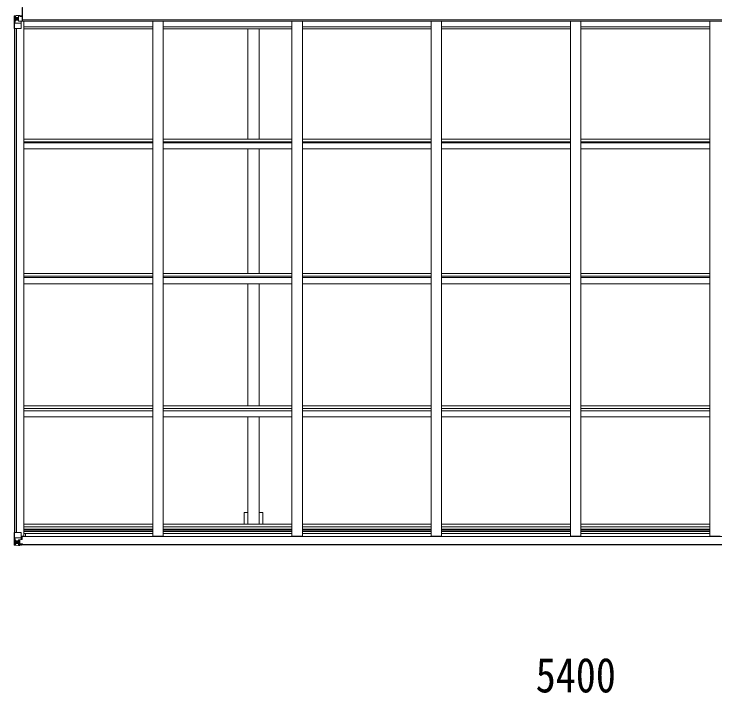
# Model space of a CAD drawing. Units: millimetres at full size; details may follow other scales. Extents: x -9783 to 33754, y -10064 to 6752.
# Drawn here: x 1770 to 5142, y -13 to 3255 of the extents above; entities that cross this region are included whole.
import ezdxf
from ezdxf.enums import TextEntityAlignment as Align

# ---------------------------------------------------------------- set-up
doc = ezdxf.new("R2010")
doc.units = ezdxf.units.MM
doc.header["$LTSCALE"] = 35
for name, color, linetype, lineweight in [('0-1_本体', 4, 'Continuous', 9), ('0-7_合掌部品', 3, 'Continuous', 9), ('0-A_寸法', 6, 'Continuous', 9), ('0-F_PARTS1', 7, 'Continuous', 9)]:
    doc.layers.add(name, color=color, linetype=linetype, lineweight=lineweight)
doc.styles.add('ＭＳ ゴシック', font='')
doc.styles.get('ＭＳ ゴシック').set_extended_font_data('MS Gothic')

msp = doc.modelspace()

# ---------------------------------------------------------------- linework, layer by layer
at = {"layer": '0-1_本体'}
for p, q in [((1798.7, 3247.04), (1809.2, 3247.04)), ((1808.16, 3221.59), (1811.7, 3221.59)), ((7132.7, 3226.99), (1811.7, 3227.27)), ((1811.7, 3223.95), (1811.7, 3220.3)), ((7132.7, 3220.3), (1811.7, 3220.3)), ((1817.2, 3220.3), (1817.2, 741.07)), ((2437.2, 3220.3), (2437.2, 741.49)), ((2487.2, 3220.3), (2487.2, 741.49)), ((3107.2, 3220.3), (3107.2, 741.49)), ((3157.2, 3220.3), (3157.2, 741.49)), ((3777.2, 3220.3), (3777.2, 741.49)), ((3827.2, 3220.3), (3827.2, 741.49)), ((4447.2, 3220.3), (4447.2, 741.49)), ((4497.2, 3220.3), (4497.2, 741.49)), ((5117.2, 3220.3), (5117.2, 741.49)), ((1772.2, 3185.24), (1772.2, 760.15)), ((1781.2, 3185.24), (1781.2, 760.15)), ((1781.9, 3185.24), (1781.9, 760.15)), ((1817.2, 3193.49), (2437.2, 3193.49)), ((1817.2, 3184.37), (2437.2, 3184.37)), ((2487.2, 3193.49), (3107.2, 3193.49)), ((2487.2, 3184.37), (3107.2, 3184.37)), ((2894.7, 3184.37), (2894.7, 2652.55)), ((2949.7, 3184.37), (2949.7, 2652.55)), ((3157.2, 3193.49), (3777.2, 3193.49)), ((3157.2, 3184.37), (3777.2, 3184.37)), ((3827.2, 3193.49), (4447.2, 3193.49)), ((3827.2, 3184.37), (4447.2, 3184.37)), ((4497.2, 3193.49), (5117.2, 3193.49)), ((4497.2, 3184.37), (5117.2, 3184.37)), ((1817.2, 2639.53), (2437.2, 2639.53)), ((1817.2, 2635.65), (2437.2, 2635.65)), ((1817.23, 2652.55), (2437.2, 2652.55)), ((2487.2, 2652.55), (3107.2, 2652.55)), ((2487.2, 2639.53), (3107.2, 2639.53)), ((2487.2, 2635.65), (3107.2, 2635.65)), ((3157.2, 2652.55), (3777.2, 2652.55)), ((3157.2, 2639.53), (3777.2, 2639.53)), ((3157.2, 2635.65), (3777.2, 2635.65)), ((3827.2, 2652.55), (4447.2, 2652.55)), ((3827.2, 2639.53), (4447.2, 2639.53)), ((3827.2, 2635.65), (4447.2, 2635.65)), ((4497.2, 2652.55), (5117.2, 2652.55)), ((4497.2, 2639.53), (5117.2, 2639.53)), ((4497.2, 2635.65), (5117.2, 2635.65)), ((1817.2, 2605.86), (2437.2, 2605.86)), ((2487.2, 2605.86), (3107.2, 2605.86)), ((2894.7, 2605.86), (2894.7, 2006.57)), ((2949.7, 2605.86), (2949.7, 2006.57)), ((3157.2, 2605.86), (3777.2, 2605.86)), ((3827.2, 2605.86), (4447.2, 2605.86)), ((4497.2, 2605.86), (5117.2, 2605.86)), ((1817.2, 2006.57), (2437.2, 2006.57)), ((1817.2, 1993.61), (2437.2, 1993.61)), ((2487.2, 2006.57), (3107.2, 2006.57)), ((2487.2, 1993.61), (3107.2, 1993.61)), ((3157.2, 2006.57), (3777.2, 2006.57)), ((3157.2, 1993.61), (3777.2, 1993.61)), ((3827.2, 2006.57), (4447.2, 2006.57)), ((3827.2, 1993.61), (4447.2, 1993.61)), ((4497.2, 2006.57), (5117.2, 2006.57)), ((4497.2, 1993.61), (5117.2, 1993.61)), ((1817.2, 1986.47), (2437.2, 1986.47)), ((1817.2, 1957.02), (2437.2, 1957.02)), ((2487.2, 1986.47), (3107.2, 1986.47)), ((2487.2, 1957.02), (3107.2, 1957.02)), ((2894.7, 1957.02), (2894.7, 1368.52)), ((2949.7, 1957.02), (2949.7, 1368.52)), ((3157.2, 1986.47), (3777.2, 1986.47)), ((3157.2, 1957.02), (3777.2, 1957.02)), ((3827.2, 1986.47), (4447.2, 1986.47)), ((3827.2, 1957.02), (4447.2, 1957.02)), ((4497.2, 1986.47), (5117.2, 1986.47)), ((4497.2, 1957.02), (5117.2, 1957.02)), ((1817.2, 1368.52), (2437.2, 1368.52)), ((1817.2, 1355.69), (2437.2, 1355.69)), ((2487.2, 1368.52), (3107.2, 1368.52)), ((2487.2, 1355.69), (3107.2, 1355.69)), ((3157.2, 1368.52), (3777.2, 1368.52)), ((3157.2, 1355.69), (3777.2, 1355.69)), ((3827.2, 1368.52), (4447.2, 1368.52)), ((3827.2, 1355.69), (4447.2, 1355.69)), ((4497.2, 1368.52), (5117.2, 1368.52)), ((4497.2, 1355.69), (5117.2, 1355.69)), ((1817.2, 1345.53), (2437.2, 1345.53)), ((1817.2, 1316.57), (2437.2, 1316.57)), ((2487.2, 1345.53), (3107.2, 1345.53)), ((2487.2, 1316.57), (3107.2, 1316.57)), ((2894.7, 1316.57), (2894.7, 799.11)), ((2949.7, 1316.57), (2949.7, 799.11)), ((3157.2, 1345.53), (3777.2, 1345.53)), ((3157.2, 1316.57), (3777.2, 1316.57)), ((3827.2, 1345.53), (4447.2, 1345.53)), ((3827.2, 1316.57), (4447.2, 1316.57)), ((4497.2, 1345.53), (5117.2, 1345.53)), ((4497.2, 1316.57), (5117.2, 1316.57)), ((2967.4, 855.38), (2949.7, 855.38)), ((2967.4, 855.38), (2967.4, 799.11)), ((1817.2, 799.11), (2437.2, 799.11)), ((1817.2, 786.29), (2437.2, 786.29)), ((2487.2, 799.11), (3107.2, 799.11)), ((2487.2, 786.29), (3107.2, 786.29)), ((3157.2, 799.11), (3777.2, 799.11)), ((3157.2, 786.29), (3777.2, 786.29)), ((3827.2, 799.11), (4447.2, 799.11)), ((3827.2, 786.29), (4447.2, 786.29)), ((4497.2, 799.11), (5117.2, 799.11)), ((4497.2, 786.29), (5117.2, 786.29)), ((1817.2, 774.94), (2437.2, 774.94)), ((1817.2, 771.16), (2437.2, 771.16)), ((1817.2, 764.08), (2437.2, 764.08)), ((1817.2, 754.72), (2437.2, 754.72)), ((1824.7, 754.72), (1824.7, 739.64)), ((2487.2, 774.94), (3107.2, 774.94)), ((2487.2, 771.16), (3107.2, 771.16)), ((2487.2, 764.08), (3107.2, 764.08)), ((2487.2, 754.72), (3107.2, 754.72)), ((3157.2, 774.94), (3777.2, 774.94)), ((3157.2, 771.16), (3777.2, 771.16)), ((3157.2, 764.08), (3777.2, 764.08)), ((3157.2, 754.72), (3777.2, 754.72)), ((3827.2, 774.94), (4447.2, 774.94)), ((3827.2, 771.16), (4447.2, 771.16)), ((3827.2, 764.08), (4447.2, 764.08)), ((3827.2, 754.72), (4447.2, 754.72)), ((4497.2, 774.94), (5117.2, 774.94)), ((4497.2, 771.16), (5117.2, 771.16)), ((4497.2, 764.08), (5117.2, 764.08)), ((4497.2, 754.72), (5117.2, 754.72)), ((1804.2, 741.07), (1817.2, 741.07)), ((1824.7, 739.64), (7119.7, 739.64)), ((2437.2, 741.49), (2487.2, 741.49)), ((3107.2, 741.49), (3157.2, 741.49)), ((3777.2, 741.49), (3827.2, 741.49)), ((4447.2, 741.49), (4497.2, 741.49)), ((5117.2, 741.49), (5167.2, 741.49)), ((1793.7, 701.44), (7150.7, 701.44)), ((1793.7, 699.38), (7150.7, 699.38))]:
    msp.add_line(p, q, dxfattribs=at)
msp.add_lwpolyline([(2894.7, 855.38), (2877, 855.38), (2877, 799.11)], dxfattribs=at)
at = {"layer": '0-7_合掌部品'}
for p, q in [((1770.2, 3245.95), (1770.2, 3185.24)), ((1771.14, 3246.91), (1771.14, 3246.96)), ((1780.11, 3247.34), (1772.19, 3246.87)), ((1773.05, 3245.9), (1773.05, 3245.83)), ((1773.05, 3185.24), (1773.05, 3245.83)), ((1777.02, 3242.45), (1774.28, 3246.12)), ((1777.87, 3238.95), (1780.2, 3239.01)), ((1777.87, 3225.47), (1777.87, 3238.95)), ((1792.2, 3248.13), (1780.2, 3247.35)), ((1780.2, 3239), (1792.2, 3239)), ((1792.2, 3221.46), (1792.2, 3248.24)), ((1798.7, 3248.64), (1798.7, 3242.7)), ((1807.7, 3243.27), (1798.7, 3243.32)), ((1808.7, 3222.4), (1808.7, 3242.55)), ((1773.59, 3212.13), (1777.74, 3224.21)), ((1773.59, 3212.13), (1780.2, 3211.91)), ((1780.2, 3225.44), (1777.87, 3225.47)), ((1780.2, 3225.44), (1780.2, 3225.44)), ((1792.2, 3225.44), (1780.2, 3225.44)), ((1780.2, 3211.91), (1804.2, 3211.91)), ((1784.72, 3231.8), (1784.72, 3230.84)), ((1792.2, 3221.46), (1798.7, 3221.46)), ((1793.03, 3221.25), (1793.03, 3221.46)), ((1803.38, 3219.6), (1793.03, 3221.25)), ((1795.73, 3221.46), (1803.38, 3220.23)), ((1798.7, 3221.46), (1807.7, 3221.49)), ((1803.38, 3220.23), (1803.38, 3219.6)), ((1804.2, 3186.24), (1804.2, 3219.34)), ((1770.2, 3185.24), (1803.2, 3185.24))]:
    msp.add_line(p, q, dxfattribs=at)
msp.add_lwpolyline([(1810.7, 3223.93), (1810.7, 3286.93), (1809.2, 3286.93), (1809.2, 3223.93)], close=True, dxfattribs=at)
for points in [[(1810.7, 3223.93), (1811.7, 3223.93), (1811.7, 3286.93), (1810.7, 3286.93)], [(1771.14, 3246.96), (1780.2, 3247.51), (1798.7, 3248.64)], [(1808.7, 3242.55), (1808.69, 3242.66), (1798.7, 3242.7)], [(1783.76, 3233.72), (1782.8, 3233.72), (1782.8, 3232.76), (1783.76, 3232.76)], [(1785.68, 3234.68), (1785.68, 3235.64), (1784.72, 3235.64), (1784.72, 3234.68)], [(1784.72, 3230.84), (1785.68, 3230.84), (1785.68, 3231.8)], [(1786.64, 3232.76), (1787.6, 3232.76), (1787.6, 3233.72), (1786.64, 3233.72)]]:
    msp.add_lwpolyline(points, dxfattribs=at)
msp.add_circle((1785.2, 3233.24), 5.3, dxfattribs=at)
for centre, radius, start, end in [((1771.2, 3245.96), 1, 93.50017, 180.00079), ((1771.2, 3245.95), 0.999, 93.4424, 179.95083), ((1771.2, 3245.91), 0.999, 93.4424, 179.95083), ((1772.36, 3259.56), 12.7, 269.24466, 275.10311), ((1774.33, 3245.95), 1.28, 131.17831, 182.45895), ((1783.76, 3234.68), 0.96, 270, 0), ((1783.76, 3231.8), 0.96, 0, 90), ((1786.64, 3234.68), 0.96, 180, 270), ((1786.64, 3231.8), 0.96, 90, 180), ((1793.14, 3222.19), 0.937, 230.93398, 263.26766), ((1803.27, 3219.3), 0.937, 2.32209, 83.26766), ((1803.27, 3218.67), 0.937, 2.32209, 83.26766), ((1803.2, 3186.24), 1, 270, 0)]:
    msp.add_arc(centre, radius, start, end, dxfattribs=at)
for centre, major_axis, ratio, start_param, end_param in [((1972.14, 3259.27), (201, 12.36), 0.060933, 3.1373463, 3.1378449), ((1773.14, 3247.03), (2, 0.12), 0.060933, 3.1378449, 4.2119296), ((1773.33, 3243.94), (-0.02, 3), 0.466854, 5.5234897, 6.1575023), ((1775, 3238.87), (0.03, 5), 0.573921, 4.7320603, 5.5159136), ((1698.46, 3239), (81.75, 0), 0.061163, 0, 0.0007725), ((1807.7, 3242.56), (1, -0.012), 0.707053, 0.1587743, 1.5795216), ((1774.31, 3214.47), (0.85, 2.32), 0.403757, 2.3087461, 3.2744049), ((1776.47, 3225.5), (0, 3), 0.468246, 4.2703918, 4.7058971), ((1807.7, 3222.4), (1, 0.021), 0.906239, 4.6936843, 6.2644806)]:
    msp.add_ellipse(centre, major_axis=major_axis, ratio=ratio, start_param=start_param, end_param=end_param, dxfattribs=at)
at = {"layer": '0-F_PARTS1'}
for p, q in [((1773.05, 760.15), (1803.2, 760.15)), ((1773.05, 760.15), (1773.05, 699.56)), ((1804.2, 759.15), (1804.2, 726.05)), ((1773.59, 733.27), (1780.2, 733.48)), ((1773.59, 733.27), (1777.74, 721.18)), ((1780.2, 719.95), (1777.87, 719.92)), ((1777.87, 719.92), (1777.87, 706.44)), ((1780.2, 733.48), (1804.2, 733.48)), ((1780.2, 719.95), (1792.2, 719.95)), ((1780.2, 719.95), (1780.2, 719.95)), ((1785.68, 713.59), (1785.68, 714.55)), ((1792.2, 723.24), (1792.2, 697.15)), ((1793.7, 719.95), (1792.2, 719.95)), ((1803.38, 725.79), (1793.03, 724.14)), ((1793.03, 723.5), (1803.38, 725.16)), ((1793.03, 724.14), (1793.03, 723.5)), ((1797.7, 716.35), (1793.7, 716.35)), ((1797.7, 708.14), (1793.7, 708.14)), ((1797.7, 724.25), (1797.7, 704.28)), ((1803.38, 725.16), (1803.38, 725.79)), ((1803.66, 725.23), (1807.7, 725.27)), ((1824.7, 740.88), (1804.2, 740.88)), ((1808.7, 737.15), (1804.2, 737.15)), ((1807.7, 727), (1808.7, 727)), ((1808.7, 725.28), (1807.7, 725.27)), ((1808.7, 740.88), (1808.7, 725.28)), ((1770.2, 699.44), (1770.2, 699.48)), ((1771.14, 698.48), (1771.14, 698.44)), ((1771.14, 698.44), (1771.14, 698.44)), ((1780.11, 698.05), (1772.19, 698.52)), ((1773.05, 699.49), (1773.05, 699.56)), ((1777.02, 702.94), (1774.28, 699.27)), ((1777.87, 706.44), (1780.2, 706.39)), ((1780.2, 706.39), (1792.2, 706.39)), ((1792.2, 697.26), (1780.2, 698.04)), ((1791.2, 706.39), (1792.2, 706.39)), ((1793.7, 706.39), (1792.2, 706.39)), ((1793.7, 702.85), (1792.2, 702.85)), ((1792.2, 698.03), (1798.7, 697.63)), ((1798.7, 696.75), (1792.2, 697.15)), ((1794.2, 703.21), (1793.7, 703.21)), ((1798.7, 698.56), (1793.7, 698.65)), ((1793.81, 704.51), (1797.7, 704.51)), ((1794.2, 704.31), (1794.2, 704.14)), ((1794.2, 704.14), (1794.2, 704.14)), ((1804.2, 704.06), (1794.2, 704.14)), ((1794.2, 702.19), (1794.2, 704.14)), ((1802.2, 702.21), (1794.2, 702.21)), ((1802.2, 702.19), (1794.2, 702.19)), ((1798.7, 698.56), (1798.7, 699.38)), ((1798.7, 698.15), (1798.7, 698.56)), ((1798.7, 698.15), (1798.7, 697.63)), ((1798.7, 697.63), (1798.7, 696.75)), ((1803.7, 698.95), (1803.7, 699.38)), ((1804, 698.95), (1803.7, 698.95)), ((1804, 698.95), (1805.69, 699.38)), ((1804.2, 704.06), (1804.2, 702.45)), ((1804.2, 702.45), (1809.2, 702.45)), ((1809.2, 701.44), (1809.2, 702.45)), ((1809.2, 702.45), (1810.2, 702.45)), ((1810.2, 704.13), (1810.2, 704.01)), ((1810.2, 702.45), (1810.2, 704.01)), ((1810.2, 702.45), (1810.2, 701.44))]:
    msp.add_line(p, q, dxfattribs=at)
for points in [[(1770.2, 699.48), (1770.2, 760.15), (1773.05, 760.15)], [(1783.76, 712.63), (1782.8, 712.63), (1782.8, 711.67), (1783.76, 711.67)], [(1785.68, 714.55), (1784.72, 714.55), (1784.72, 713.59)], [(1784.72, 710.71), (1784.72, 709.75), (1785.68, 709.75), (1785.68, 710.71)], [(1786.64, 711.67), (1787.6, 711.67), (1787.6, 712.63), (1786.64, 712.63)], [(1798.7, 698.15), (1793.7, 698.15), (1793.7, 723.61)], [(1807.7, 725.27), (1807.7, 727), (1804.2, 727.02)], [(1771.14, 698.44), (1780.2, 697.88), (1792.2, 697.15)], [(1809.2, 704.18), (1794.2, 704.31), (1794.2, 704.31)], [(1794.2, 703.21), (1802.2, 703.21), (1802.2, 701.44)], [(1804.2, 704.06), (1804.2, 704.07), (1810.2, 704.01)]]:
    msp.add_lwpolyline(points, dxfattribs=at)
msp.add_circle((1785.2, 712.15), 5.3, dxfattribs=at)
for centre, radius, start, end in [((1803.2, 759.15), 1, 0, 90), ((1783.76, 713.59), 0.96, 270, 0), ((1783.76, 710.71), 0.96, 0, 90), ((1786.64, 713.59), 0.96, 180, 270), ((1786.64, 710.71), 0.96, 90, 180), ((1793.14, 723.21), 0.937, 96.73234, 177.67791), ((1793.14, 722.57), 0.937, 96.73234, 177.67791), ((1803.27, 726.72), 0.937, 276.73234, 357.67791), ((1803.27, 726.09), 0.937, 276.73234, 357.67791), ((1771.2, 699.48), 0.999, 180.04917, 266.5576), ((1771.2, 699.44), 0.999, 180.04917, 266.5576), ((1771.2, 699.43), 1, 179.99921, 266.49983), ((1772.36, 685.83), 12.7, 84.89689, 90.75534), ((1774.33, 699.44), 1.28, 177.54105, 228.82169), ((1794.2, 704.64), 0.5, 179.95536, 269.47105), ((1794.2, 701.71), 0.5, 89.99891, 179.99891), ((1794.2, 701.69), 0.5, 90.00309, 180.00198), ((1794.22, 704.82), 0.513, 178.95293, 268.11972), ((1809.34, 696.49), 7.69, 83.56574, 91.03001)]:
    msp.add_arc(centre, radius, start, end, dxfattribs=at)
for centre, major_axis, ratio, start_param, end_param in [((1774.31, 730.92), (0.85, -2.32), 0.403757, 3.0087805, 3.9744392), ((1776.47, 719.9), (0, -3), 0.468246, 1.5772882, 2.0127935), ((1773.14, 698.36), (2, -0.12), 0.060933, 2.0712557, 3.1453404), ((1972.14, 686.12), (201, -12.36), 0.060933, 3.1453404, 3.145839), ((1773.33, 701.45), (-0.02, -3), 0.466854, 0.125683, 0.7596956), ((1775, 706.53), (0.03, -5), 0.573921, 0.7672717, 1.551125), ((1698.46, 706.39), (81.75, 0), 0.061163, 6.2824128, 6.2831853)]:
    msp.add_ellipse(centre, major_axis=major_axis, ratio=ratio, start_param=start_param, end_param=end_param, dxfattribs=at)

# ---------------------------------------------------------------- texts
at = {"layer": '0-A_寸法', "color": 7, "style": 'ＭＳ ゴシック', "width": 0.85}
msp.add_text('5400', height=166.8, dxfattribs=at).set_placement((4279.7, -60.41), align=Align.BOTTOM_LEFT)

doc.saveas('drawing.dxf')
